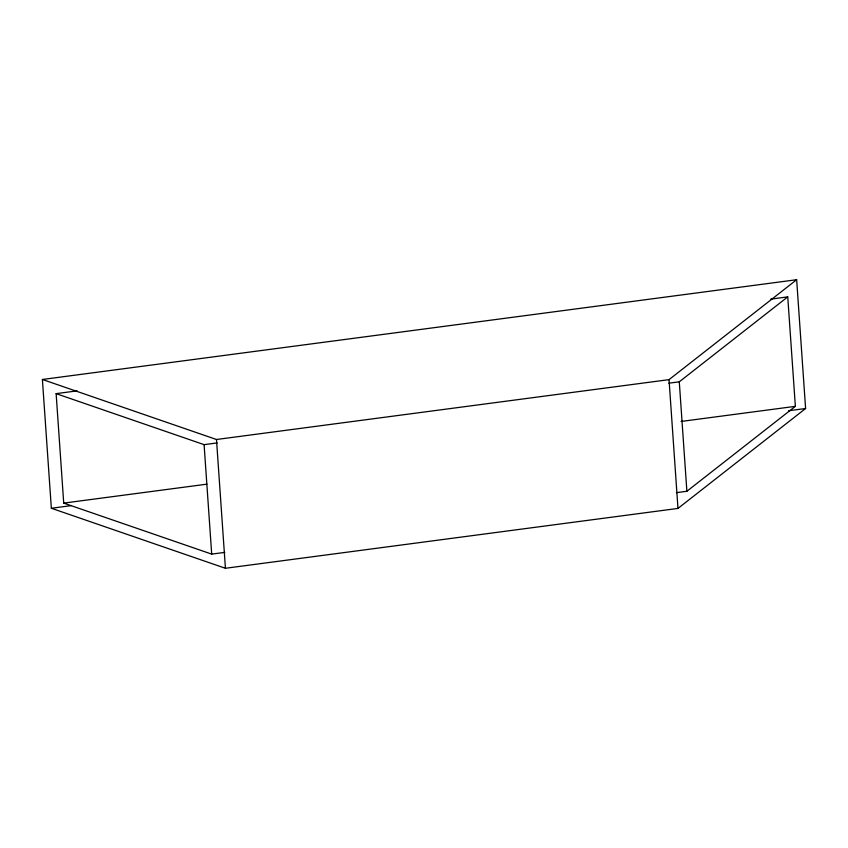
<?xml version="1.0" encoding="UTF-8"?>
<svg xmlns="http://www.w3.org/2000/svg" width="848" height="848" viewBox="0 0 848 848"><rect width="100%" height="100%" fill="white"/><g stroke="black" fill="none" stroke-linecap="round" stroke-linejoin="round"><path stroke-width="1.27" d="M42.4 379.48L216.484 439.497L669.04 379.639L796.654 279.723L805.6 408.503L677.976 508.418L225.43 568.277L51.346 508.259L42.4 379.48L796.654 279.723M668.775 383.201L679.28 381.812L787.75 296.874L795.36 406.34L686.88 491.268L676.375 492.656M224.826 552.377L211.703 554.115L63.727 503.108L56.127 393.642L77.147 390.864M770.684 299.143L787.75 296.874M56.127 393.642L204.092 444.649L217.226 442.921M63.727 503.108L206.901 484.166M681.082 421.456L795.36 406.34M51.346 508.259L71.02 505.662M788.545 410.761L805.6 408.503M679.28 381.812L686.88 491.268M669.04 379.639L677.976 508.418M216.484 439.497L225.43 568.277M204.092 444.649L211.703 554.115"/></g></svg>
